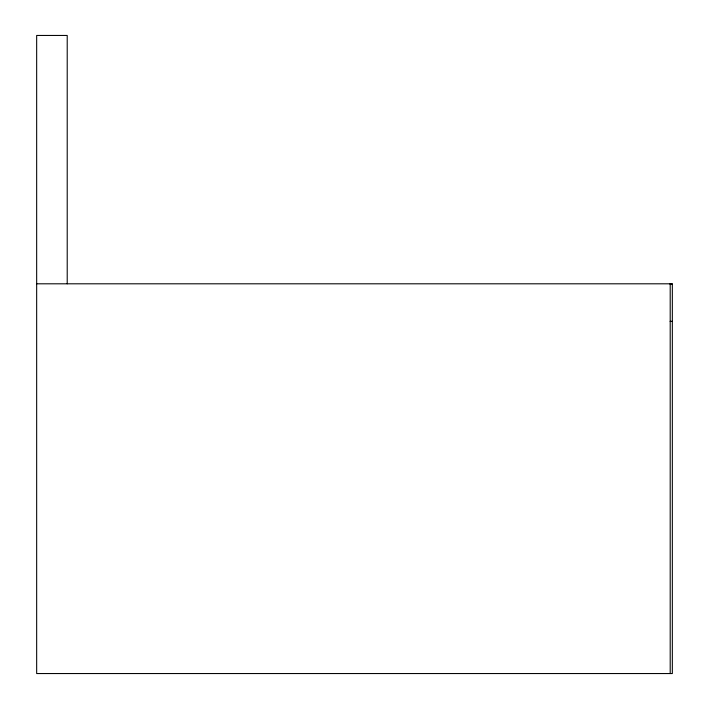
<?xml version="1.0" encoding="UTF-8"?>
<svg xmlns="http://www.w3.org/2000/svg" width="709" height="709" viewBox="0 0 709 709"><rect width="100%" height="100%" fill="white"/><g stroke="black" fill="none" stroke-linecap="round" stroke-linejoin="round"><path stroke-width="1.06" d="M36.664 283.804L672.336 283.804L672.336 673.55L36.664 673.55L36.664 35.45L67.213 35.45L67.213 283.804M670.12 284.096L672.336 284.096M670.12 321.337L672.336 321.337M670.2 283.804L670.2 673.55"/></g></svg>
